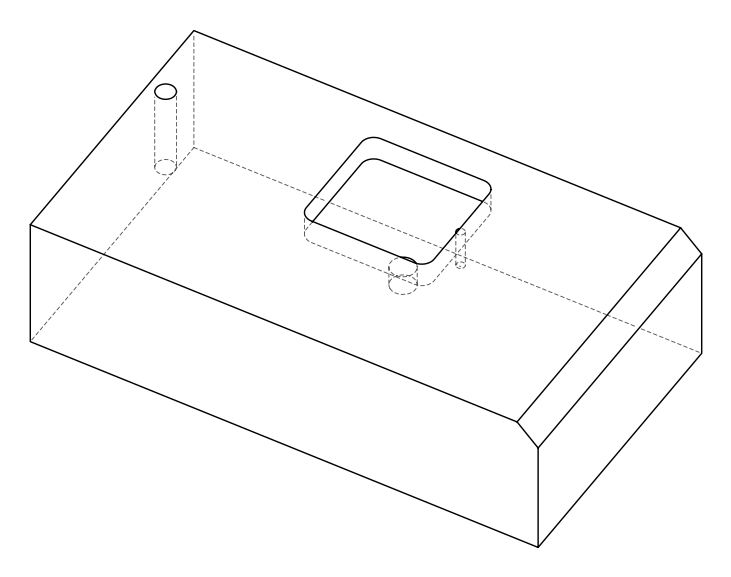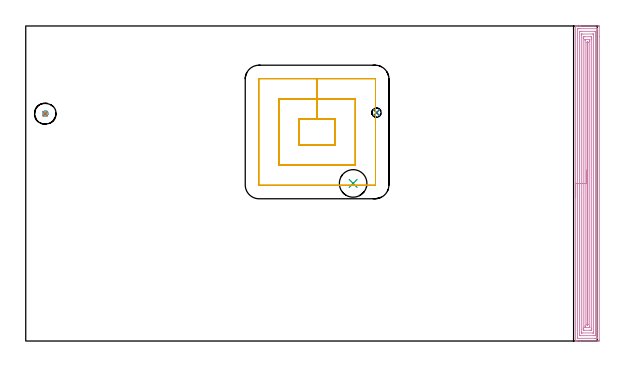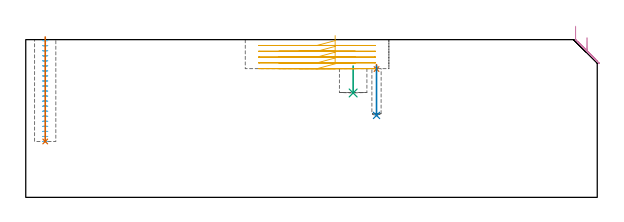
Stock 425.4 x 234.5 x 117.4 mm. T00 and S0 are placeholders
(PLAN: 7 operations, 6 tool changes, 22.8 min)
(1 SPOT_DRILL | STEP1POCKET | NXT0321_9005460120000 | 0.03 min | 2312 mm3)
(2 DRILL_BLIND_HOLE_INTO_CENTER | STEP1POCKET | NXT0301_040 | 0.15 min | 1276 mm3)
(3 INDEXABLE_INSERT_DRILL_BLIND_HOLE_FROM_SOLID | STEP1POCKET_1 | NXT0302_012 | 0.09 min | 13003 mm3)
(4 AREA_MILL | FG_CHAMFER_SURFACE | UGT0205_001 | 13.35 min | 36319 mm3)
(5 MILL_RECTANGULAR_POCKET | POCKET_RECTANGULAR_STRAIGHT | UGT0201_104 | Follow Part, ap 5, ae 75% | 7.27 min | 218177 mm3)
(6 MILL_BLIND_HOLE_FROM_SOLID_MATERIAL | STEP1POCKET_2 | NXT0201_011 | Spiral | 1.56 min | 14857 mm3)
(7 BORE_BLIND_HOLE | STEP1POCKET_2 | UGT0332_074 | 0.31 min | 19 mm3)
(TOOL NXT0321_9005460120000 | NC Spot Drill, 142deg, 12mm, Carbide, Uncoated | D12 PA142 FL30 Z2)
(TOOL NXT0301_040 | Carbide Drill 6.9mm [860.1-0690-035A1-MM 2214] | D6.9 PA140 FL53 Z2)
(TOOL NXT0302_012 | Index. Insert Drill 20.5mm [880-D2050L25-03] | D20.5 PA176 FL62 Z2)
(TOOL UGT0205_001 | Chamfer Mill 20 x 3 x 45 deg. | D20 FL50 Z2)
(TOOL UGT0201_104 | End Mill 20 mm | D20 FL22 Z2)
(TOOL NXT0201_011 | ENDMILL 12mm [2P460-1200-NA 1630] | D12 FL38 Z6)
(TOOL UGT0332_074 | 15.8 mm Rough Boring Bar | D15.8)
(OP 1 SPOT_DRILL)
G17 G21 G94 G90
T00 M6
G54
G17 G0 G90 X261.1 Y170. S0 M3
G43 Z127.4 H0
G94 G81 G98 Z95.503 F250. R98.8
G80
M5
M2
(OP 2 DRILL_BLIND_HOLE_INTO_CENTER)
G17 G21 G94 G90
T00 M6
G54
G17 G0 G90 X261.1 Y170. S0 M3
G43 Z127.4 H1
G94 G81 G98 Z61. F250. R97.8
G80
M5
M2
(OP 3 INDEXABLE_INSERT_DRILL_BLIND_HOLE_FROM_SOLID)
G17 G21 G94 G90
T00 M6
G54
G17 G0 G90 X243.7 Y117.3 S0 M3
G43 Z127.4 H1
G94 G81 G98 Z77.7 F250. R97.8
G80
M5
M2
(OP 4 AREA_MILL)
G17 G21 G94 G90
T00 M6
G54
G17 G0 G90 X409.3 Y107.25 S1061 M3
G43 Z127.4 H0
G94 G1 Y107.288 Z126.528 F250.
Y107.402 Z125.663
Y107.591 Z124.812
Y107.853 Z123.98
Y108.187 Z123.174
Y108.59 Z122.4
Y109.059 Z121.664
Y109.59 Z120.972
Y110.179 Z120.329
Y110.822 Z119.74
Y111.514 Z119.208
Y112.25 Z118.74
Y113.024 Z118.337
Y113.83 Z118.003
Y114.662 Z117.741
Y115.514 Z117.552
Y116.378 Z117.438
Y117.25 Z117.4
Y234.324
X409.298 Y234.497 Z117.392
Y234.498
X409.643 Y234.5 Z117.057
X409.923 Z116.776
X410.617 Z116.078
X411.844 Z114.853
X412.378 Z114.317
X412.991 Z113.704
X426.464 Z100.234
X426.733 Y234.498 Z99.965
X426.892 Y234.49 Z99.806
X426.899 Y234.329 Z99.799
X426.9 Y226.602 Z99.8
X426.899 Y0.623 Z99.801
X426.896 Y0.184 Z99.802
X426.892 Y0.01 Z99.806
X426.464 Y0.005 Z100.234
X425.85 Y0. Z100.847
X412.991 Z113.704
X410.617 Z116.078
X409.923 Z116.776
X409.644 Z117.056
X409.298 Y0.002 Z117.392
Y0.003
X409.3 Y0.176 Z117.4
Y117.25
X410.714 Z115.986
X410.715 Y231.99 Z115.985
X410.716 Y232.09 Z115.984
X410.721 Y232.477 Z115.979
X411.1 Y232.493 Z115.6
X411.497 Y232.498 Z115.203
X411.974 Y232.5 Z114.726
X412.378 Z114.322
X425.394 Y232.499 Z101.306
X425.426 Y232.497 Z101.274
X425.46 Y232.492 Z101.24
X425.479 Y232.487 Z101.221
X425.48 Y232.461 Z101.22
X425.485 Y232.189 Z101.215
Y2.51
X425.484 Y2.41 Z101.216
X425.479 Y2.023 Z101.221
X425.1 Y2.007 Z101.6
X424.703 Y2.002 Z101.997
X424.226 Y2. Z102.474
X423.822 Z102.878
X410.806 Y2.001 Z115.894
X410.774 Y2.003 Z115.926
X410.74 Y2.008 Z115.96
X410.721 Y2.013 Z115.979
X410.72 Y2.039 Z115.98
X410.715 Y2.311 Z115.985
X410.714 Y117.25 Z115.986
X412.128 Z114.572
X412.129 Y229.661 Z114.571
X412.131 Y230.302 Z114.569
X412.133 Y230.428 Z114.567
X412.135 Y230.483 Z114.565
X412.191 Y230.492 Z114.509
X412.378 Y230.496 Z114.322
X413.063 Y230.5 Z113.637
X413.258 Z113.442
X423.628 Z103.072
X423.822 Y230.497 Z102.878
X424.017 Y230.492 Z102.683
X424.065 Y230.489 Z102.635
X424.067 Y230.453 Z102.633
X424.07 Y230.387 Z102.63
X424.071 Y230.302 Z102.629
X424.072 Y230.05 Z102.628
X424.071 Y4.839 Z102.629
X424.069 Y4.198 Z102.631
X424.067 Y4.072 Z102.633
X424.065 Y4.017 Z102.635
X424.009 Y4.008 Z102.691
X423.822 Y4.004 Z102.878
X423.137 Y4. Z103.563
X422.942 Z103.758
X412.572 Y4.001 Z114.128
X412.378 Y4.003 Z114.322
X412.183 Y4.008 Z114.517
X412.135 Y4.011 Z114.565
X412.133 Y4.047 Z114.567
X412.13 Y4.113 Z114.57
X412.129 Y4.198 Z114.571
Y4.45
X412.128 Y117.25 Z114.572
X413.543 Z113.157
Y227.621
X413.545 Y228.224 Z113.155
X413.548 Y228.427 Z113.152
X413.55 Y228.49 Z113.15
X413.598 Y228.493 Z113.102
X413.706 Y228.496 Z112.994
X414.138 Y228.5 Z112.562
X422.076 Z104.624
X422.495 Y228.496 Z104.205
X422.6 Y228.493 Z104.1
X422.646 Y228.49 Z104.054
X422.65 Y228.457 Z104.05
X422.653 Y228.361 Z104.047
X422.657 Y227.911 Z104.043
Y6.879
X422.655 Y6.276 Z104.045
X422.652 Y6.073 Z104.048
X422.65 Y6.01 Z104.05
X422.602 Y6.007 Z104.098
X422.494 Y6.004 Z104.206
X422.062 Y6. Z104.638
X414.123 Z112.577
X413.705 Y6.004 Z112.995
X413.6 Y6.007 Z113.1
X413.554 Y6.01 Z113.146
X413.55 Y6.043 Z113.15
X413.547 Y6.139 Z113.153
X413.543 Y6.589 Z113.157
Y117.25
X414.957 Z111.743
Y225.003
X414.961 Y225.834 Z111.739
X414.963 Y225.89 Z111.737
X415.019 Y226.49 Z111.681
X415.247 Y226.496 Z111.453
X415.899 Y226.499 Z110.801
X416.123 Y226.5 Z110.577
X420.527 Y226.499 Z106.173
X421.181 Y226.49 Z105.519
X421.237 Y225.834 Z105.463
X421.24 Y225.775 Z105.46
X421.243 Y224.94 Z105.457
Y224.877
Y9.497
X421.239 Y8.666 Z105.461
X421.237 Y8.61 Z105.463
X421.181 Y8.01 Z105.519
X420.953 Y8.004 Z105.747
X420.301 Y8.001 Z106.399
X420.077 Y8. Z106.623
X415.673 Y8.001 Z111.027
X415.019 Y8.01 Z111.681
X414.963 Y8.666 Z111.737
X414.96 Y8.725 Z111.74
X414.957 Y9.56 Z111.743
Y9.623
Y117.25
X416.371 Z110.329
Y223.567
X416.372 Y224.047 Z110.328
X416.375 Y224.457 Z110.325
X416.378 Y224.482 Z110.322
X416.39 Y224.49 Z110.31
X416.445 Y224.495 Z110.255
X416.556 Y224.499 Z110.144
X419.569 Y224.5 Z107.131
X419.689 Y224.499 Z107.011
X419.768 Y224.495 Z106.932
X419.813 Y224.49 Z106.887
X419.822 Y224.482 Z106.878
X419.824 Y224.46 Z106.876
X419.828 Y224.047 Z106.872
X419.829 Y223.632 Z106.871
Y223.153
Y10.933
X419.828 Y10.454 Z106.872
X419.825 Y10.043 Z106.875
X419.822 Y10.018 Z106.878
X419.81 Y10.01 Z106.89
X419.755 Y10.005 Z106.945
X419.644 Y10.002 Z107.056
X416.631 Y10. Z110.069
X416.511 Y10.001 Z110.189
X416.432 Y10.005 Z110.268
X416.388 Y10.01 Z110.312
X416.378 Y10.018 Z110.322
X416.376 Y10.04 Z110.324
X416.372 Y10.454 Z110.328
X416.371 Y10.868 Z110.329
Y11.347
Y117.25
X417.785 Z108.915
X417.786 Y222.131 Z108.914
X417.787 Y222.259 Z108.913
X417.79 Y222.419 Z108.91
X417.792 Y222.489 Z108.908
X417.863 Y222.493 Z108.837
X417.981 Y222.496 Z108.719
X418.304 Y222.499 Z108.396
X418.373 Y222.494 Z108.327
X418.396 Y222.49 Z108.304
X418.408 Y222.483 Z108.292
X418.41 Y222.455 Z108.29
X418.413 Y222.388 Z108.287
X418.415 Y222.259 Z108.285
Y222.132
X418.414 Y12.369 Z108.286
X418.413 Y12.241 Z108.287
X418.41 Y12.082 Z108.29
X418.408 Y12.011 Z108.292
X418.337 Y12.007 Z108.363
X418.219 Y12.004 Z108.481
X417.896 Y12.001 Z108.804
X417.827 Y12.006 Z108.873
X417.804 Y12.01 Z108.896
X417.792 Y12.017 Z108.908
X417.79 Y12.045 Z108.91
X417.787 Y12.112 Z108.913
X417.786 Y12.241 Z108.914
X417.785 Y12.368 Z108.915
Y117.25
Y118.122 Z108.953
Y118.987 Z109.067
Y119.838 Z109.255
Y120.67 Z109.518
Y121.476 Z109.852
Y122.25 Z110.254
Y122.986 Z110.723
Y123.678 Z111.254
Y124.321 Z111.844
Y124.91 Z112.487
Y125.442 Z113.179
Y125.91 Z113.915
Y126.313 Z114.689
Y126.647 Z115.495
Y126.909 Z116.327
Y127.098 Z117.178
Y127.212 Z118.043
Y127.25 Z118.915
G0 Z127.4
M5
M2
(OP 5 MILL_RECTANGULAR_POCKET)
G17 G21 G94 G90
T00 M6
G54
G17 G0 G90 X230.3 Y151.431 S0 M3
G43 Z127.4 H0
Z120.4
G94 G1 Y165.3 Z116.684 F250.
X216.85 Z113.08
X203.4 F500.
Y145.9
X230.3
Y165.3
X216.85
Y180.3
X188.4
Y130.9
X245.3
Y180.3
X216.85
Y195.3
X173.7
G3 X173.4 Y195. R0.3
G1 Y116.2
G3 X173.7 Y115.9 R0.3
G1 X260.
G3 X260.3 Y116.2 R0.3
G1 Y195.
G3 X260. Y195.3 R0.3
G1 X216.85
X215.85
G0 X230.3 Y151.431 Z116.08
G1 Y165.3 Z112.364 F250.
X216.85 Z108.76
X203.4 F500.
Y145.9
X230.3
Y165.3
X216.85
Y180.3
X188.4
Y130.9
X245.3
Y180.3
X216.85
Y195.3
X173.7
G3 X173.4 Y195. R0.3
G1 Y116.2
G3 X173.7 Y115.9 R0.3
G1 X260.
G3 X260.3 Y116.2 R0.3
G1 Y195.
G3 X260. Y195.3 R0.3
G1 X216.85
X215.85
G0 X230.3 Y151.431 Z111.76
G1 Y165.3 Z108.044 F250.
X216.85 Z104.44
X203.4 F500.
Y145.9
X230.3
Y165.3
X216.85
Y180.3
X188.4
Y130.9
X245.3
Y180.3
X216.85
Y195.3
X173.7
G3 X173.4 Y195. R0.3
G1 Y116.2
G3 X173.7 Y115.9 R0.3
G1 X260.
G3 X260.3 Y116.2 R0.3
G1 Y195.
G3 X260. Y195.3 R0.3
G1 X216.85
X215.85
G0 X230.3 Y151.431 Z107.44
G1 Y165.3 Z103.724 F250.
X216.85 Z100.12
X203.4 F500.
Y145.9
X230.3
Y165.3
X216.85
Y180.3
X188.4
Y130.9
X245.3
Y180.3
X216.85
Y195.3
X173.7
G3 X173.4 Y195. R0.3
G1 Y116.2
G3 X173.7 Y115.9 R0.3
G1 X260.
G3 X260.3 Y116.2 R0.3
G1 Y195.
G3 X260. Y195.3 R0.3
G1 X216.85
X215.85
G0 X230.3 Y151.431 Z103.12
G1 Y165.3 Z99.404 F250.
X216.85 Z95.8
X203.4 F500.
Y145.9
X230.3
Y165.3
X216.85
Y180.3
X188.4
Y130.9
X245.3
Y180.3
X216.85
Y195.3
X173.7
G3 X173.4 Y195. R0.3
G1 Y116.2
G3 X173.7 Y115.9 R0.3
G1 X260.
G3 X260.3 Y116.2 R0.3
G1 Y195.
G3 X260. Y195.3 R0.3
G1 X216.85
X215.85
G0 Z127.4
M5
M2
(OP 6 MILL_BLIND_HOLE_FROM_SOLID_MATERIAL)
G17 G21 G94 G90
T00 M6
G54
G17 G0 G90 X14.5 Y169.2 S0 M3
G43 Z127.4 H1
Z116.648
G94 G3 X15.248 Y170.352 R0.819 F250.
X13.727 Y170.936 R1.152
X12.764 Y168.427 R1.9
X13.727 Y170.936 R-1.9
X13.246 Y169.681 R0.95
X14.5 Y169.2 R0.95
G0 Z112.895
G3 X15.248 Y170.352 R0.819
X13.727 Y170.936 R1.152
X12.764 Y168.427 R1.9
X13.727 Y170.936 R-1.9
X13.246 Y169.681 R0.95
X14.5 Y169.2 R0.95
G0 Z109.143
G3 X15.248 Y170.352 R0.819
X13.727 Y170.936 R1.152
X12.764 Y168.427 R1.9
X13.727 Y170.936 R-1.9
X13.246 Y169.681 R0.95
X14.5 Y169.2 R0.95
G0 Z105.39
G3 X15.248 Y170.352 R0.819
X13.727 Y170.936 R1.152
X12.764 Y168.427 R1.9
X13.727 Y170.936 R-1.9
X13.246 Y169.681 R0.95
X14.5 Y169.2 R0.95
G0 Z101.638
G3 X15.248 Y170.352 R0.819
X13.727 Y170.936 R1.152
X12.764 Y168.427 R1.9
X13.727 Y170.936 R-1.9
X13.246 Y169.681 R0.95
X14.5 Y169.2 R0.95
G0 Z97.886
G3 X15.248 Y170.352 R0.819
X13.727 Y170.936 R1.152
X12.764 Y168.427 R1.9
X13.727 Y170.936 R-1.9
X13.246 Y169.681 R0.95
X14.5 Y169.2 R0.95
G0 Z94.133
G3 X15.248 Y170.352 R0.819
X13.727 Y170.936 R1.152
X12.764 Y168.427 R1.9
X13.727 Y170.936 R-1.9
X13.246 Y169.681 R0.95
X14.5 Y169.2 R0.95
G0 Z90.381
G3 X15.248 Y170.352 R0.819
X13.727 Y170.936 R1.152
X12.764 Y168.427 R1.9
X13.727 Y170.936 R-1.9
X13.246 Y169.681 R0.95
X14.5 Y169.2 R0.95
G0 Z86.629
G3 X15.248 Y170.352 R0.819
X13.727 Y170.936 R1.152
X12.764 Y168.427 R1.9
X13.727 Y170.936 R-1.9
X13.246 Y169.681 R0.95
X14.5 Y169.2 R0.95
G0 Z82.876
G3 X15.248 Y170.352 R0.819
X13.727 Y170.936 R1.152
X12.764 Y168.427 R1.9
X13.727 Y170.936 R-1.9
X13.246 Y169.681 R0.95
X14.5 Y169.2 R0.95
G0 Z79.124
G3 X15.248 Y170.352 R0.819
X13.727 Y170.936 R1.152
X12.764 Y168.427 R1.9
X13.727 Y170.936 R-1.9
X13.246 Y169.681 R0.95
X14.5 Y169.2 R0.95
G0 Z75.371
G3 X15.248 Y170.352 R0.819
X13.727 Y170.936 R1.152
X12.764 Y168.427 R1.9
X13.727 Y170.936 R-1.9
X13.246 Y169.681 R0.95
X14.5 Y169.2 R0.95
G0 Z71.619
G3 X15.248 Y170.352 R0.819
X13.727 Y170.936 R1.152
X12.764 Y168.427 R1.9
X13.727 Y170.936 R-1.9
X13.246 Y169.681 R0.95
X14.5 Y169.2 R0.95
G0 Z67.867
G3 X15.248 Y170.352 R0.819
X13.727 Y170.936 R1.152
X12.764 Y168.427 R1.9
X13.727 Y170.936 R-1.9
X13.246 Y169.681 R0.95
X14.5 Y169.2 R0.95
G0 Z64.114
G3 X15.248 Y170.352 R0.819
X13.727 Y170.936 R1.152
X12.764 Y168.427 R1.9
X13.727 Y170.936 R-1.9
X13.246 Y169.681 R0.95
X14.5 Y169.2 R0.95
G0 Z60.362
G3 X15.248 Y170.352 R0.819
X13.727 Y170.936 R1.152
X12.764 Y168.427 R1.9
X13.727 Y170.936 R-1.9
X13.246 Y169.681 R0.95
X14.5 Y169.2 R0.95
G0 Z56.61
G3 X15.248 Y170.352 R0.819
X13.727 Y170.936 R1.152
X12.764 Y168.427 R1.9
X13.727 Y170.936 R-1.9
X13.246 Y169.681 R0.95
X14.5 Y169.2 R0.95
G0 Z52.857
G3 X15.248 Y170.352 R0.819
X13.727 Y170.936 R1.152
X12.764 Y168.427 R1.9
X13.727 Y170.936 R-1.9
X13.246 Y169.681 R0.95
X14.5 Y169.2 R0.95
G0 Z49.105
G3 X15.248 Y170.352 R0.819
X13.727 Y170.936 R1.152
X12.764 Y168.427 R1.9
X13.727 Y170.936 R-1.9
X13.246 Y169.681 R0.95
X14.5 Y169.2 R0.95
G0 Z45.352
G3 X15.248 Y170.352 R0.819
X13.727 Y170.936 R1.152
X12.764 Y168.427 R1.9
X13.727 Y170.936 R-1.9
X13.246 Y169.681 R0.95
X14.5 Y169.2 R0.95
G0 Z41.6
G3 X15.248 Y170.352 R0.819
X13.727 Y170.936 R1.152
X12.764 Y168.427 R1.9
X13.727 Y170.936 R-1.9
X13.246 Y169.681 R0.95
X14.5 Y169.2 R0.95
G0 Z127.4
M5
M2
(OP 7 BORE_BLIND_HOLE)
G17 G21 G94 G90
T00 M6
G54
G17 G0 G90 X14.5 Y169.2 S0 M3
G43 Z127.4 H0
G94 G85 G98 Z41.6 F250. R119.4
G80
M5
M2
